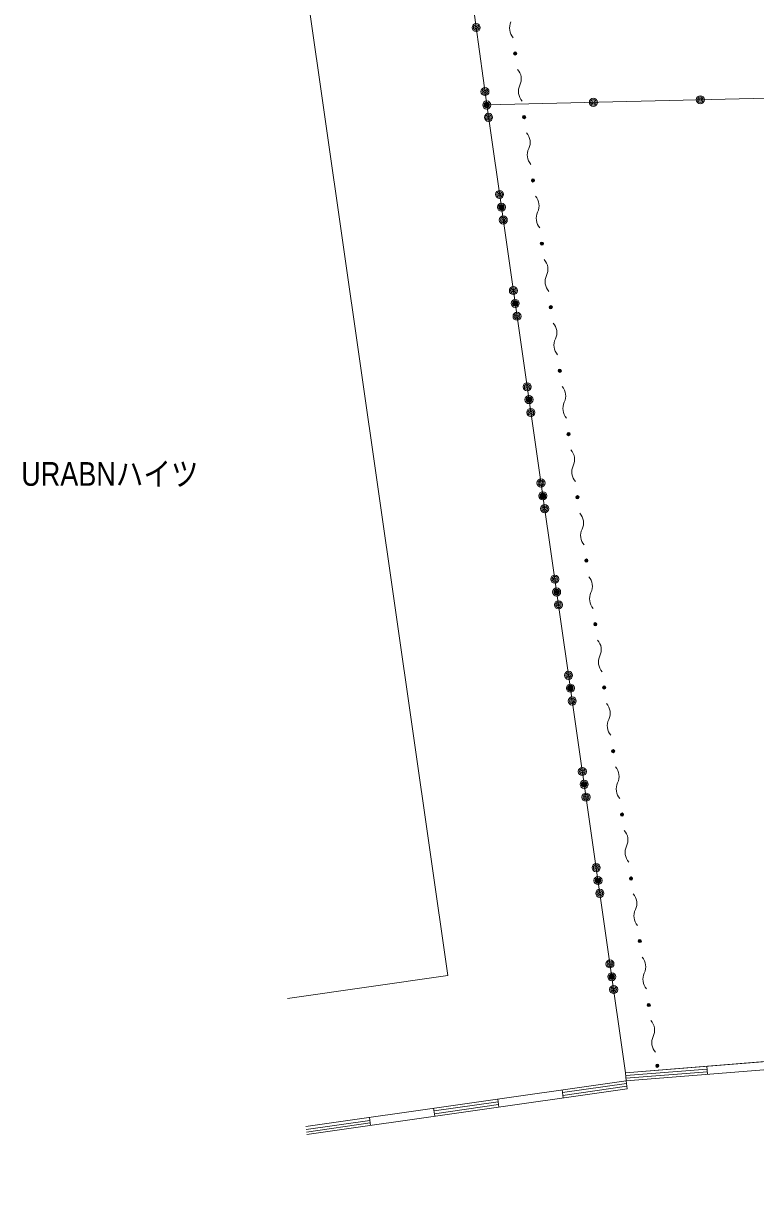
# Model space of a CAD drawing. Units: millimetres, scale not verified. Extents: x -97675 to 103927, y -47501 to 65812.
# Drawn here: x -85692 to -74397, y -7458 to 10531 of the extents above; entities that cross this region are included whole.
import ezdxf
from ezdxf.enums import TextEntityAlignment as Align

# ---------------------------------------------------------------- set-up
doc = ezdxf.new("R2010")
doc.units = ezdxf.units.MM
doc.header["$LTSCALE"] = 250
doc.layers.add('1-0_現況', color=2, linetype='Continuous', lineweight=9)
doc.styles.add('ベクターフォント', font='')
doc.styles.get('ベクターフォント').set_extended_font_data('ベクターフォント')

msp = doc.modelspace()

# ---------------------------------------------------------------- linework, layer by layer
at = {"layer": '1-0_現況'}
for p, q in [((-78544, 9270.9), (-80315.4, 22214.5)), ((-79144.5, -4165.4), (-81504.1, 12304.7)), ((-78704.9, 10465.4), (-78709.9, 10465.4)), ((-78707.4, 10467.9), (-78707.4, 10462.9)), ((-78103.7, 10066.4), (-78108.7, 10066.4)), ((-78106.2, 10068.9), (-78106.2, 10063.9)), ((-78569.7, 9477.2), (-78574.7, 9477.2)), ((-78572.2, 9479.7), (-78572.2, 9474.7)), ((-78544, 9270.9), (-68679.3, 9512.3)), ((-78541.5, 9270.9), (-78546.5, 9270.9)), ((-78541.5, 9270.9), (-78546.5, 9270.9)), ((-78544, 9273.4), (-78544, 9268.4)), ((-78544, 9273.4), (-78544, 9268.4)), ((-76403.8, -5667.2), (-78544, 9270.9)), ((-76897, 9311.1), (-76902, 9311.1)), ((-76899.5, 9313.6), (-76899.5, 9308.6)), ((-75247.3, 9351.5), (-75252.3, 9351.5)), ((-75249.8, 9354), (-75249.8, 9349)), ((-78514.2, 9080.5), (-78519.2, 9080.5)), ((-78516.7, 9083), (-78516.7, 9078)), ((-77965.7, 9083), (-77970.7, 9083)), ((-77968.2, 9085.5), (-77968.2, 9080.5)), ((-77828.7, 8106.5), (-77833.7, 8106.5)), ((-77831.2, 8109), (-77831.2, 8104)), ((-78343.7, 7890.2), (-78348.7, 7890.2)), ((-78346.2, 7892.7), (-78346.2, 7887.7)), ((-78315.3, 7692.2), (-78320.3, 7692.2)), ((-78315.3, 7692.2), (-78320.3, 7692.2)), ((-78317.8, 7694.7), (-78317.8, 7689.7)), ((-78317.8, 7694.7), (-78317.8, 7689.7)), ((-78286.9, 7494.3), (-78291.9, 7494.3)), ((-78289.4, 7496.8), (-78289.4, 7491.8)), ((-77691.8, 7130.4), (-77696.8, 7130.4)), ((-77694.3, 7132.9), (-77694.3, 7127.9)), ((-78130.9, 6405.4), (-78135.9, 6405.4)), ((-78133.4, 6407.9), (-78133.4, 6402.9)), ((-78102.6, 6207.4), (-78107.6, 6207.4)), ((-78102.6, 6207.4), (-78107.6, 6207.4)), ((-78105.1, 6209.9), (-78105.1, 6204.9)), ((-78105.1, 6209.9), (-78105.1, 6204.9)), ((-77554, 6148), (-77559, 6148)), ((-77556.5, 6150.5), (-77556.5, 6145.5)), ((-78074.2, 6009.4), (-78079.2, 6009.4)), ((-78076.7, 6011.9), (-78076.7, 6006.9)), ((-77416.4, 5167.5), (-77421.4, 5167.5)), ((-77418.9, 5170), (-77418.9, 5165)), ((-77918.2, 4920.5), (-77923.2, 4920.5)), ((-77920.7, 4923), (-77920.7, 4918)), ((-77889.8, 4722.6), (-77894.8, 4722.6)), ((-77889.8, 4722.6), (-77894.8, 4722.6)), ((-77892.3, 4725.1), (-77892.3, 4720.1)), ((-77892.3, 4725.1), (-77892.3, 4720.1)), ((-77861.5, 4524.6), (-77866.5, 4524.6)), ((-77864, 4527.1), (-77864, 4522.1)), ((-77279.4, 4190.9), (-77284.4, 4190.9)), ((-77281.9, 4193.4), (-77281.9, 4188.4)), ((-77705.5, 3435.7), (-77710.5, 3435.7)), ((-77708, 3438.2), (-77708, 3433.2)), ((-77679.6, 3240.2), (-77679.6, 3235.2)), ((-77679.6, 3240.2), (-77679.6, 3235.2)), ((-77677.1, 3237.7), (-77682.1, 3237.7)), ((-77677.1, 3237.7), (-77682.1, 3237.7)), ((-77142.5, 3214.9), (-77147.5, 3214.9)), ((-77145, 3217.4), (-77145, 3212.4)), ((-77648.7, 3039.8), (-77653.7, 3039.8)), ((-77651.2, 3042.3), (-77651.2, 3037.3)), ((-77005.5, 2238.3), (-77010.5, 2238.3)), ((-77008, 2240.8), (-77008, 2235.8)), ((-77492.7, 1950.9), (-77497.7, 1950.9)), ((-77495.2, 1953.4), (-77495.2, 1948.4)), ((-77464.4, 1752.9), (-77469.4, 1752.9)), ((-77464.4, 1752.9), (-77469.4, 1752.9)), ((-77466.9, 1755.4), (-77466.9, 1750.4)), ((-77466.9, 1755.4), (-77466.9, 1750.4)), ((-77436, 1554.9), (-77441, 1554.9)), ((-77438.5, 1557.4), (-77438.5, 1552.4)), ((-76867.6, 1255.4), (-76872.6, 1255.4)), ((-76870.1, 1257.9), (-76870.1, 1252.9)), ((-77280, 466), (-77285, 466)), ((-77282.5, 468.5), (-77282.5, 463.5)), ((-77251.6, 268.1), (-77256.6, 268.1)), ((-77251.6, 268.1), (-77256.6, 268.1)), ((-77254.1, 270.6), (-77254.1, 265.6)), ((-77254.1, 270.6), (-77254.1, 265.6)), ((-76730.6, 279.3), (-76735.6, 279.3)), ((-76733.1, 281.8), (-76733.1, 276.8)), ((-77223.3, 70.1), (-77228.3, 70.1)), ((-77225.8, 72.6), (-77225.8, 67.6)), ((-76592.7, -704.1), (-76597.7, -704.1)), ((-76595.2, -701.6), (-76595.2, -706.6)), ((-77067.3, -1018.8), (-77072.3, -1018.8)), ((-77069.8, -1016.3), (-77069.8, -1021.3)), ((-77038.9, -1216.8), (-77043.9, -1216.8)), ((-77038.9, -1216.8), (-77043.9, -1216.8)), ((-77041.4, -1214.3), (-77041.4, -1219.3)), ((-77041.4, -1214.3), (-77041.4, -1219.3)), ((-77010.5, -1414.8), (-77015.5, -1414.8)), ((-77013, -1412.3), (-77013, -1417.3)), ((-76455.3, -1682.9), (-76460.3, -1682.9)), ((-76457.8, -1680.4), (-76457.8, -1685.4)), ((-76854.5, -2503.6), (-76859.5, -2503.6)), ((-76857, -2501.1), (-76857, -2506.1)), ((-76316.7, -2671.4), (-76321.7, -2671.4)), ((-76319.2, -2668.9), (-76319.2, -2673.9)), ((-76826.2, -2701.6), (-76831.2, -2701.6)), ((-76826.2, -2701.6), (-76831.2, -2701.6)), ((-76828.7, -2699.1), (-76828.7, -2704.1)), ((-76828.7, -2699.1), (-76828.7, -2704.1)), ((-76797.8, -2899.6), (-76802.8, -2899.6)), ((-76800.3, -2897.1), (-76800.3, -2902.1)), ((-76181.5, -3634.8), (-76186.5, -3634.8)), ((-76184, -3632.3), (-76184, -3637.3)), ((-76641.8, -3988.5), (-76646.8, -3988.5)), ((-76644.3, -3986), (-76644.3, -3991)), ((-81619.2, -4520), (-79144.5, -4165.4)), ((-76613.4, -4186.5), (-76618.4, -4186.5)), ((-76613.4, -4186.5), (-76618.4, -4186.5)), ((-76615.9, -4184), (-76615.9, -4189)), ((-76615.9, -4184), (-76615.9, -4189)), ((-76585.1, -4384.4), (-76590.1, -4384.4)), ((-76587.6, -4381.9), (-76587.6, -4386.9)), ((-76042.8, -4623.3), (-76047.8, -4623.3)), ((-76045.3, -4620.8), (-76045.3, -4625.8)), ((-68712.2, -5054.6), (-76403.8, -5667.2)), ((-75911.4, -5560.5), (-75916.4, -5560.5)), ((-75913.9, -5558), (-75913.9, -5563)), ((-75138.3, -5691.8), (-75148.3, -5567.2)), ((-76393.9, -5791.8), (-76403.8, -5667.2)), ((-76400.2, -5712), (-75144.7, -5612)), ((-76397, -5751.9), (-75141.5, -5651.9)), ((-76393.9, -5791.8), (-81335.5, -6499.8)), ((-81317.8, -6623.5), (-76376.1, -5915.5)), ((-77383.7, -5933.6), (-77366, -6057.3)), ((-76388, -5832.9), (-77377.9, -5974.7)), ((-76381.7, -5876.9), (-77371.6, -6018.7)), ((-76393.9, -5791.8), (-76376.1, -5915.5)), ((-78373.6, -6075.4), (-78355.9, -6199.2)), ((-79363.5, -6217.3), (-79345.8, -6341)), ((-78367.8, -6116.5), (-79357.6, -6258.3)), ((-78361.4, -6160.6), (-79351.3, -6302.4)), ((-81329.2, -6544.3), (-80347, -6403.6)), ((-81323.5, -6583.9), (-80341.4, -6443.2)), ((-80335.7, -6482.8), (-80353.4, -6359.1))]:
    msp.add_line(p, q, dxfattribs=at)
for points in [[(-62835, -7365.2), (-68712.2, -5054.6), (-76403.8, -5667.2)], [(-76393.9, -5791.8), (-68731.1, -5181.5), (-62940, -7458.2)]]:
    msp.add_lwpolyline(points, dxfattribs=at)
for centre, radius in [((-78707.4, 10465.4), 62.5), ((-78707.4, 10465.4), 42.5), ((-78707.4, 10465.4), 22.5), ((-78106.2, 10066.4), 25), ((-78106.2, 10066.4), 17), ((-78102, 10064.8), 18.8), ((-78106.2, 10066.4), 9), ((-78572.2, 9477.2), 62.5), ((-78572.2, 9477.2), 42.5), ((-78572.2, 9477.2), 22.5), ((-76899.5, 9311.1), 62.5), ((-75249.8, 9351.5), 62.5), ((-75249.8, 9351.5), 42.5), ((-75249.8, 9351.5), 22.5), ((-78544, 9270.9), 62.5), ((-78544, 9270.9), 42.5), ((-78544, 9270.9), 37.5), ((-78544, 9270.9), 25.5), ((-78544, 9270.9), 22.5), ((-78544, 9270.9), 13.5), ((-76899.5, 9311.1), 42.5), ((-76899.5, 9311.1), 22.5), ((-78516.7, 9080.5), 62.5), ((-78516.7, 9080.5), 42.5), ((-78516.7, 9080.5), 22.5), ((-77968.2, 9083), 25), ((-77968.2, 9083), 17), ((-77964.9, 9085.9), 18.8), ((-77968.2, 9083), 9), ((-77831.2, 8106.5), 25), ((-77831.2, 8106.5), 17), ((-77827.8, 8107), 18.8), ((-77831.2, 8106.5), 9), ((-78346.2, 7890.2), 62.5), ((-78346.2, 7890.2), 42.5), ((-78317.8, 7692.2), 62.5), ((-78346.2, 7890.2), 22.5), ((-78317.8, 7692.2), 42.5), ((-78317.8, 7692.2), 37.5), ((-78289.4, 7494.3), 62.5), ((-78317.8, 7692.2), 25.5), ((-78317.8, 7692.2), 22.5), ((-78317.8, 7692.2), 13.5), ((-78289.4, 7494.3), 42.5), ((-78289.4, 7494.3), 22.5), ((-77694.3, 7130.4), 25), ((-77694.3, 7130.4), 17), ((-77690.7, 7128.1), 18.8), ((-77694.3, 7130.4), 9), ((-78133.4, 6405.4), 62.5), ((-78133.4, 6405.4), 42.5), ((-78133.4, 6405.4), 22.5), ((-78105.1, 6207.4), 62.5), ((-78105.1, 6207.4), 42.5), ((-78105.1, 6207.4), 37.5), ((-78105.1, 6207.4), 25.5), ((-78105.1, 6207.4), 22.5), ((-78105.1, 6207.4), 13.5), ((-77556.5, 6148), 25), ((-77556.5, 6148), 17), ((-77553.6, 6149.2), 18.8), ((-77556.5, 6148), 9), ((-78076.7, 6009.4), 62.5), ((-78076.7, 6009.4), 42.5), ((-78076.7, 6009.4), 22.5), ((-77418.9, 5167.5), 25), ((-77418.9, 5167.5), 17), ((-77416.5, 5170.3), 18.8), ((-77418.9, 5167.5), 9), ((-77920.7, 4920.5), 62.5), ((-77920.7, 4920.5), 42.5), ((-77920.7, 4920.5), 22.5), ((-77892.3, 4722.6), 62.5), ((-77892.3, 4722.6), 42.5), ((-77892.3, 4722.6), 37.5), ((-77892.3, 4722.6), 25.5), ((-77892.3, 4722.6), 22.5), ((-77892.3, 4722.6), 13.5), ((-77864, 4524.6), 62.5), ((-77864, 4524.6), 42.5), ((-77864, 4524.6), 22.5), ((-77281.9, 4190.9), 25), ((-77281.9, 4190.9), 17), ((-77279.5, 4191.3), 18.8), ((-77281.9, 4190.9), 9), ((-77708, 3435.7), 62.5), ((-77708, 3435.7), 42.5), ((-77708, 3435.7), 22.5), ((-77679.6, 3237.7), 62.5), ((-77679.6, 3237.7), 42.5), ((-77679.6, 3237.7), 37.5), ((-77679.6, 3237.7), 25.5), ((-77679.6, 3237.7), 22.5), ((-77679.6, 3237.7), 13.5), ((-77145, 3214.9), 25), ((-77651.2, 3039.8), 62.5), ((-77651.2, 3039.8), 42.5), ((-77651.2, 3039.8), 22.5), ((-77145, 3214.9), 17), ((-77142.4, 3212.4), 18.8), ((-77145, 3214.9), 9), ((-77008, 2238.3), 25), ((-77008, 2238.3), 17), ((-77005.3, 2233.5), 18.8), ((-77008, 2238.3), 9), ((-77495.2, 1950.9), 62.5), ((-77495.2, 1950.9), 42.5), ((-77466.9, 1752.9), 62.5), ((-77495.2, 1950.9), 22.5), ((-77466.9, 1752.9), 42.5), ((-77466.9, 1752.9), 37.5), ((-77466.9, 1752.9), 25.5), ((-77466.9, 1752.9), 22.5), ((-77466.9, 1752.9), 13.5), ((-77438.5, 1554.9), 62.5), ((-77438.5, 1554.9), 42.5), ((-77438.5, 1554.9), 22.5), ((-76870.1, 1255.4), 25), ((-76870.1, 1255.4), 17), ((-76868.2, 1254.6), 18.8), ((-76870.1, 1255.4), 9), ((-77282.5, 466), 62.5), ((-77282.5, 466), 42.5), ((-77282.5, 466), 22.5), ((-77254.1, 268.1), 62.5), ((-77254.1, 268.1), 42.5), ((-77254.1, 268.1), 37.5), ((-77254.1, 268.1), 25.5), ((-77254.1, 268.1), 22.5), ((-77254.1, 268.1), 13.5), ((-76733.1, 279.3), 25), ((-76733.1, 279.3), 17), ((-76731.1, 275.7), 18.8), ((-76733.1, 279.3), 9), ((-77225.8, 70.1), 62.5), ((-77225.8, 70.1), 42.5), ((-77225.8, 70.1), 22.5), ((-76595.2, -704.1), 25), ((-76594, -703.2), 18.8), ((-76595.2, -704.1), 17), ((-76595.2, -704.1), 9), ((-77069.8, -1018.8), 62.5), ((-77069.8, -1018.8), 42.5), ((-77069.8, -1018.8), 22.5), ((-77041.4, -1216.8), 62.5), ((-77041.4, -1216.8), 42.5), ((-77041.4, -1216.8), 37.5), ((-77041.4, -1216.8), 25.5), ((-77041.4, -1216.8), 22.5), ((-77041.4, -1216.8), 13.5), ((-77013, -1414.8), 62.5), ((-77013, -1414.8), 42.5), ((-77013, -1414.8), 22.5), ((-76457.8, -1682.9), 25), ((-76457, -1682.1), 18.8), ((-76457.8, -1682.9), 17), ((-76457.8, -1682.9), 9), ((-76857, -2503.6), 62.5), ((-76857, -2503.6), 42.5), ((-76857, -2503.6), 22.5), ((-76828.7, -2701.6), 62.5), ((-76828.7, -2701.6), 42.5), ((-76828.7, -2701.6), 37.5), ((-76828.7, -2701.6), 25.5), ((-76828.7, -2701.6), 22.5), ((-76828.7, -2701.6), 13.5), ((-76319.2, -2671.4), 25), ((-76319.9, -2661), 18.8), ((-76319.2, -2671.4), 17), ((-76319.2, -2671.4), 9), ((-76800.3, -2899.6), 62.5), ((-76800.3, -2899.6), 42.5), ((-76800.3, -2899.6), 22.5), ((-76184, -3634.8), 25), ((-76182.8, -3639.9), 18.8), ((-76184, -3634.8), 17), ((-76184, -3634.8), 9), ((-76644.3, -3988.5), 62.5), ((-76644.3, -3988.5), 42.5), ((-76615.9, -4186.5), 62.5), ((-76644.3, -3988.5), 22.5), ((-76615.9, -4186.5), 42.5), ((-76615.9, -4186.5), 37.5), ((-76615.9, -4186.5), 25.5), ((-76615.9, -4186.5), 22.5), ((-76615.9, -4186.5), 13.5), ((-76587.6, -4384.4), 62.5), ((-76587.6, -4384.4), 42.5), ((-76587.6, -4384.4), 22.5), ((-76045.3, -4623.3), 25), ((-76045.7, -4618.8), 18.8), ((-76045.3, -4623.3), 17), ((-76045.3, -4623.3), 9), ((-75913.9, -5560.5), 25), ((-75913.9, -5560.5), 17), ((-75913.9, -5560.5), 9)]:
    msp.add_circle(centre, radius, dxfattribs=at)
for centre, start, end in [((-77970.3, 10457.5), 154.20522, 221.73775), ((-78233.6, 9672.1), 334.20522, 41.73775), ((-77833.3, 9478.6), 154.20469, 221.73958), ((-78096.5, 8693.2), 334.20513, 41.738), ((-77696.2, 8499.7), 154.20478, 221.73933), ((-77959.4, 7714.3), 334.20513, 41.738), ((-77559.1, 7520.8), 154.20689, 221.73722), ((-77822.3, 6735.3), 334.20689, 41.73723), ((-77422, 6541.9), 154.20513, 221.738), ((-77685.2, 5756.4), 334.20469, 41.73958), ((-77284.9, 5563), 154.20522, 221.73775), ((-77548.1, 4777.5), 334.20478, 41.73933), ((-77147.8, 4584.1), 154.20513, 221.738), ((-77411.1, 3798.6), 334.20522, 41.73775), ((-77010.8, 3605.2), 154.20522, 221.73775), ((-77274, 2819.7), 334.20513, 41.738), ((-76873.7, 2626.3), 154.20522, 221.73775), ((-77136.9, 1840.8), 334.20522, 41.73775), ((-76736.6, 1647.3), 154.20513, 221.738), ((-76999.8, 861.9), 334.20513, 41.738), ((-76599.5, 668.4), 154.20522, 221.73775), ((-76862.7, -117), 334.20522, 41.73775), ((-76462.4, -310.5), 154.20469, 221.73958), ((-76725.7, -1095.9), 334.20522, 41.73775), ((-76325.4, -1289.4), 154.20508, 221.73903), ((-76588.6, -2074.8), 334.20513, 41.738), ((-76188.3, -2268.3), 154.20689, 221.73722), ((-76451.5, -3053.7), 334.20689, 41.73723), ((-76051.2, -3247.2), 154.20513, 221.738), ((-76314.4, -4032.6), 334.20508, 41.73903), ((-75914.1, -4226.1), 154.20522, 221.73775), ((-76177.3, -5011.5), 334.20469, 41.73958), ((-75777, -5205), 154.20522, 221.73775)]:
    msp.add_arc(centre, 222.3, start, end, dxfattribs=at)

# ---------------------------------------------------------------- texts
at = {"layer": '1-0_現況', "color": 4, "style": 'ベクターフォント', "width": 0.85}
msp.add_text('URABNハイツ', height=366.6, dxfattribs=at).set_placement((-85723.7, 3281.7), align=Align.BOTTOM_LEFT)

doc.saveas('drawing.dxf')
